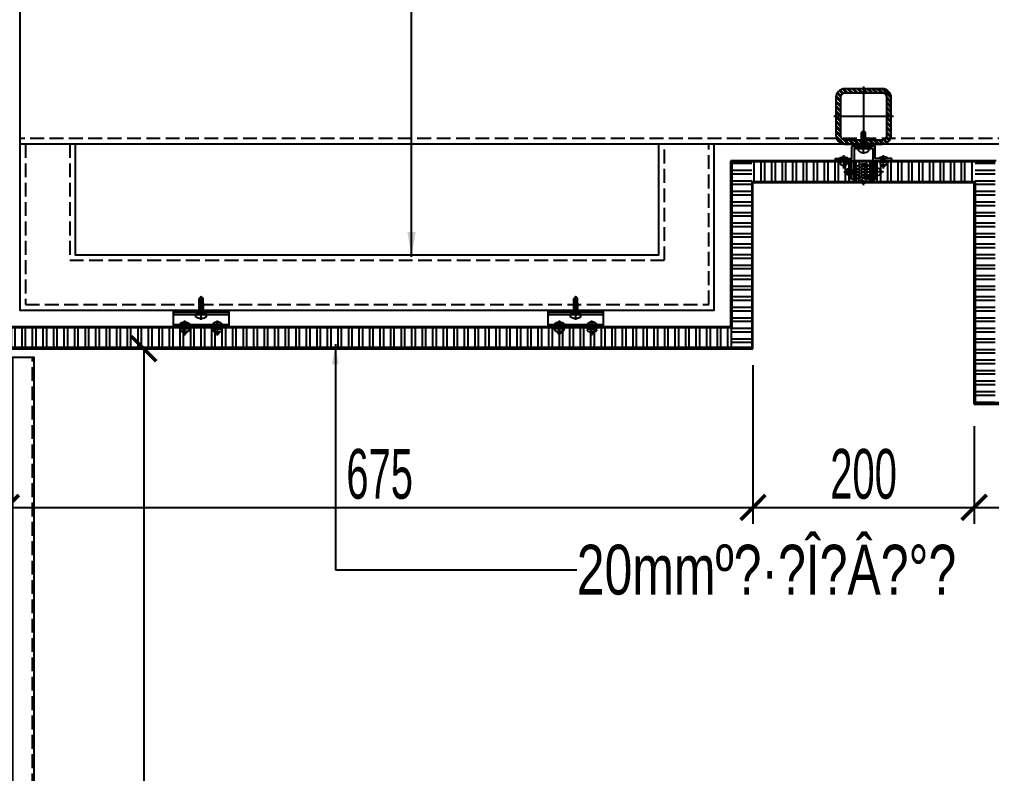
# Model space of a CAD drawing. Extents: x -8792 to 174344, y -43961 to 62816.
# Drawn here: x 95497 to 96376, y -9321 to -8639 of the extents above; entities that cross this region are included whole.
import ezdxf
from ezdxf.xclip import XClip

# ---------------------------------------------------------------- set-up
doc = ezdxf.new("R2010")
doc.units = 0
doc.header["$LTSCALE"] = 50
doc.header["$XCLIPFRAME"] = 0
for name, pattern in [('CENTER', [2, 1.25, -0.25, 0.25, -0.25]), ('CENTER2', [28.575, 19.05, -3.175, 3.175, -3.175]), ('DASH', [0.35, 0.25, -0.1]), ('DIVIDE', [1.25, 0.5, -0.25, 0, -0.25, 0, -0.25]), ('DOT2', [0.125, 0, -0.125]), ('HIDDEN', [0.375, 0.25, -0.125]), ('JIS_08_15', [17.25, 15, -0.75, 0.75, -0.75])]:
    doc.linetypes.add(name, pattern=pattern)
for name, color, linetype in [('#分隔线', 1, 'JIS_08_15'), ('#文字', 2, 'Continuous'), ('#标注', 1, 'Continuous'), ('#虚线', 8, 'HIDDEN'), ('#配件', 11, 'Continuous'), ('#铝型材', 3, 'Continuous'), ('#铝板', 2, 'Continuous'), ('-02SZ-GC', 25, 'Continuous'), ('-08SZ-TC', 8, 'Continuous'), ('-10SZ-ZX', 251, 'CENTER'), ('1 轴线 辅助线', 1, 'CENTER'), ('2-会议墙身$0$000-灯膜', 4, 'Continuous'), ('6 附件', 6, 'Continuous'), ('8 填充 焊缝', 8, 'Continuous'), ('A-FLOR-OTLN', 4, 'DOT2'), ('GASKET', 150, 'Continuous'), ('PJ', 4, 'Continuous'), ('TC', 251, 'Continuous'), ('WA', 34, 'Continuous'), ('XC', 3, 'Continuous'), ('中心线', 1, 'CENTER2'), ('其他', 4, 'Continuous'), ('吊顶', 7, 'Continuous'), ('螺栓钉类', 241, 'Continuous'), ('铝板', 2, 'Continuous')]:
    doc.layers.add(name, color=color, linetype=linetype)
doc.styles.add('JHZX', font='jrs.shx', dxfattribs={"width": 0.6, "bigfont": 'jhz.shx'})
doc.styles.add('文字1', font='jrs.shx', dxfattribs={"width": 0.7, "bigfont": 'hztxt.shx'})
doc.dimstyles.new('JZBZ-12', dxfattribs={"dimscale": 12, "dimtxt": 3, "dimasz": 1.5, "dimexe": 1, "dimexo": 1, "dimgap": 0.5, "dimtad": 1, "dimdec": 0, "dimdsep": 46, "dimtxsty": 'JHZX', "dimblk1": 'ARCHTICK', "dimblk2": 'ARCHTICK', "dimsah": 1, "dimcen": 0, "dimclrd": 1, "dimclre": 1, "dimclrt": 2, "dimadec": 3, "dimazin": 2, "dimtfac": 1, "dimtdec": 0, "dimtix": 1, "dimtmove": 0, "dimatfit": 3, "dimfxl": 0, "dimtolj": 1, "dimlwd": -1, "dimlwe": -1, "dimarcsym": 0})
doc.dimstyles.new('JZBZ-15', dxfattribs={"dimscale": 15, "dimtxt": 3, "dimasz": 1.5, "dimexe": 1, "dimexo": 1, "dimgap": 0.5, "dimtad": 1, "dimdec": 0, "dimdsep": 46, "dimtxsty": 'JHZX', "dimblk1": 'ARCHTICK', "dimblk2": 'ARCHTICK', "dimsah": 1, "dimcen": 0, "dimclrd": 1, "dimclre": 1, "dimclrt": 2, "dimadec": 3, "dimazin": 2, "dimtfac": 1, "dimtdec": 0, "dimtix": 1, "dimtmove": 0, "dimatfit": 3, "dimfxl": 0, "dimtolj": 1, "dimlwd": -1, "dimlwe": -1, "dimarcsym": 0})

# ---------------------------------------------------------------- blocks, each defined once
blk = doc.blocks.new('A$Cbd8d7c8c')
at = {"layer": 'A-FLOR-OTLN', "color": 8}
blk.add_lwpolyline([(-22721.25, -15689.87), (-43719.42, -33393.16, 0.413756), (-43991.61, -36560.98, 0.189672), (122158.17, -126683.04, 0.414786), (124666.02, -124719.49), (133885.17, -48361.88, 0.379931), (116453.25, -23207.95, 0.236452)], format="xyb", dxfattribs=at)
at = {"layer": '吊顶', "const_width": 3}
blk.add_lwpolyline([(36525.16, -42886.24, 0.056654), (31389.8, -41079.32), (30859.09, -40957.78, -0.112536), (21289.45, -36343.72, -0.028917), (3039.01, -19971.01, 0.413532), (-633.62, -19953.38), (-31397.94, -50352.84, 0.414781), (-31416.33, -54033.31, 0.170492), (123964.28, -129414.71, 0.412564), (126841.18, -127143.22), (136317.5, -48655.55, 1.269195), (87076.8, -54393.32)], format="xyb", dxfattribs=at)
blk = doc.blocks.new('*U329')
at = {"layer": '#分隔线', "ltscale": 0.3}
blk.add_line((-10.15, 0), (3.6, 0), dxfattribs=at)
at = {"layer": '#配件', "linetype": 'ByBlock'}
for p, q in [((-4.74, 4.58), (-6.3, 3.2)), ((-6.3, 3.2), (-6.3, 0)), ((-6.3, 0), (-6.3, -3.2)), ((-4.01, 3.76), (-4.74, 4.58)), ((-4.01, 3.76), (-4.01, -3.76)), ((-4.01, 2.5), (0, 2.5)), ((0, 4.78), (0, -4.78)), ((-6.3, -3.2), (-4.74, -4.58)), ((-4.74, -4.58), (-4.01, -3.76)), ((-4.01, -2.5), (0, -2.5))]:
    blk.add_line(p, q, dxfattribs=at)
for centre, radius, start, end in [((-6.78, 0), 1.75, 74.13042, 285.86958), ((-4.33, 0), 6.45, 312.19623, 47.80377), ((4.55, 0), 3.05, 149.43291, 210.56709)]:
    blk.add_arc(centre, radius, start, end, dxfattribs=at)
blk = doc.blocks.new('*U326')
at = {"layer": '中心线', "color": 1, "linetype": 'CENTER', "ltscale": 2.357948}
blk.add_line((0, -4.91), (0, 16.39), dxfattribs=at)
at = {"layer": '其他', "color": 4, "linetype": 'Continuous'}
for p, q in [((-2.4, 9.26), (-0.39, 9.55)), ((-1.79, 9.61), (-0.37, 9.88)), ((-1.79, 8.91), (0, 9.25)), ((0.23, 9.29), (1.79, 9.59)), ((0.34, 10.02), (1.79, 10.29)), ((0.48, 9.67), (2.4, 9.94)), ((-2.4, 7.66), (2.4, 8.34)), ((-2.4, 6.06), (2.4, 6.74)), ((-2.4, 4.46), (2.4, 5.14)), ((-2.4, 2.86), (2.4, 3.54)), ((-2.4, 1.26), (2.4, 1.94)), ((-1.87, 0), (1.79, 0.69)), ((-1.79, 8.01), (1.79, 8.69)), ((-1.79, 7.31), (1.79, 7.99)), ((-1.79, 6.41), (1.79, 7.09)), ((-1.79, 5.71), (1.79, 6.39)), ((-1.79, 4.81), (1.79, 5.49)), ((-1.79, 4.11), (1.79, 4.79)), ((-1.79, 3.21), (1.79, 3.89)), ((-1.79, 2.51), (1.79, 3.19)), ((-1.79, 1.61), (1.79, 2.29)), ((-1.79, 0.91), (1.79, 1.59)), ((0, 0), (2.4, 0.34))]:
    blk.add_line(p, q, dxfattribs=at)
at = {"layer": '螺栓钉类', "color": 241, "linetype": 'Continuous'}
for p, q in [((-2.4, 9.26), (-1.79, 9.61)), ((-2.4, 9.26), (-1.79, 8.91)), ((-0.3, 16), (-1.79, 14.51)), ((-1.79, 9.61), (-1.79, 14.51)), ((-1.79, 8.01), (-1.79, 8.91)), ((-0.37, 9.88), (0.3, 16)), ((0, 16), (-0.3, 16)), ((0, 16), (0.3, 16)), ((0.3, 16), (1.79, 14.51)), ((1.79, 10.29), (1.79, 14.51)), ((1.79, 10.29), (2.4, 9.94)), ((1.79, 9.59), (2.4, 9.94)), ((1.79, 8.69), (1.79, 9.59)), ((-4.75, -2.14), (-4.75, 0)), ((-4.75, 0), (-1.99, 0)), ((-2.4, 7.66), (-1.79, 8.01)), ((-2.4, 7.66), (-1.79, 7.31)), ((-2.4, 6.06), (-1.79, 6.41)), ((-2.4, 6.06), (-1.79, 5.71)), ((-2.4, 4.46), (-1.79, 4.81)), ((-2.4, 4.46), (-1.79, 4.11)), ((-2.4, 2.86), (-1.79, 3.21)), ((-2.4, 2.86), (-1.79, 2.51)), ((-2.4, 1.26), (-1.79, 1.61)), ((-2.4, 1.26), (-1.79, 0.91)), ((-1.99, 0), (2.6, 0)), ((-1.79, 6.41), (-1.79, 7.31)), ((-1.79, 4.81), (-1.79, 5.71)), ((-1.79, 3.21), (-1.79, 4.11)), ((-1.79, 1.61), (-1.79, 2.51)), ((-1.79, 0.2), (-1.79, 0.91)), ((1.79, 8.69), (2.4, 8.34)), ((1.79, 7.99), (2.4, 8.34)), ((1.79, 7.09), (1.79, 7.99)), ((1.79, 7.09), (2.4, 6.74)), ((1.79, 6.39), (2.4, 6.74)), ((1.79, 5.49), (1.79, 6.39)), ((1.79, 5.49), (2.4, 5.14)), ((1.79, 4.79), (2.4, 5.14)), ((1.79, 3.89), (1.79, 4.79)), ((1.79, 3.89), (2.4, 3.54)), ((1.79, 3.19), (2.4, 3.54)), ((1.79, 2.29), (1.79, 3.19)), ((1.79, 2.29), (2.4, 1.94)), ((1.79, 1.59), (2.4, 1.94)), ((1.79, 0.69), (1.79, 1.59)), ((1.79, 0.69), (2.4, 0.34)), ((2.4, 0.2), (2.4, 0.34)), ((2.6, 0), (4.75, 0)), ((-0.4, -3.3), (0.4, -3.3)), ((-0.4, -3.69), (-0.4, -3.3)), ((0.4, -3.69), (0.4, -3.3)), ((4.75, -2.14), (4.75, 0))]:
    blk.add_line(p, q, dxfattribs=at)
for centre, radius, start, end in [((-3.34, 18.9), 4.65, 289.46799, 321.50356), ((0.04, 9.69), 0.447, 154.93277, 46.40998), ((-1.99, 0.2), 0.2, 270, 0), ((2.6, 0.2), 0.2, 180, 270), ((0, 4.3), 8, 233.57643, 267.13402), ((0, 4.3), 8, 272.86598, 306.42357)]:
    blk.add_arc(centre, radius, start, end, dxfattribs=at)
blk = doc.blocks.new('A$C11e1ca40')
at = {"layer": 'GASKET'}
h = blk.add_hatch(dxfattribs=at)
h.set_pattern_fill('ANSI33', color=256, scale=0.5, double=1)
h.set_pattern_definition([(45, (-13726.6846, -3571.859), (-2.245064, 2.245064), []), (45, (-13724.4395, -3571.859), (-2.245064, 2.245064), [1.5875, -0.79375])])
h.paths.add_polyline_path([(-25, -2), (25, -2), (25, 0), (-25, 0)])
blk.add_lwpolyline([(-25, -2), (25, -2), (25, 0), (-25, 0), (-25, -2)], dxfattribs=at)
at = {"layer": 'XC'}
for points in [[(-25, -15), (25, -15), (25, -2), (-25, -2)], [(25, -4), (-25, -4), (-25, -2), (25, -2)]]:
    blk.add_lwpolyline(points, close=True, dxfattribs=at)
for points in [[(25, -4), (-25, -4)], [(25, -13), (-25, -13)]]:
    blk.add_lwpolyline(points, dxfattribs=at)
at = {"layer": '6 附件', "xscale": -1, "rotation": 270}
blk.add_blockref('*U329', (-14.72, -13), dxfattribs=at)
at = {"layer": '6 附件', "rotation": 90}
blk.add_blockref('*U329', (14.72, -13), dxfattribs=at)
at = {"layer": '螺栓钉类'}
blk.add_blockref('*U326', (0, -4, 0), dxfattribs=at)
blk = doc.blocks.new('jfdm')
h = blk.add_hatch()
h.set_pattern_fill('HONEY', color=0, scale=0.5, style=0)
h.set_pattern_definition([(0, (3e-15, -1.231), (2.38125, 1.374815), [1.5875, -3.175]), (120, (3e-15, -1.231), (-2.38125, 1.374815), [1.5875, -3.175]), (60, (3e-15, -1.231), (3e-07, 2.74963), [-3.175, 1.5875])])
edge = h.paths.add_edge_path()
edge.add_ellipse((7.5, 13.77), major_axis=(0, -7.7), ratio=0.974135, start_angle=0, end_angle=360)
h = blk.add_hatch()
h.set_pattern_fill('ANSI33', color=0, scale=0.5, style=0)
edge = h.paths.add_edge_path()
edge.add_line((7.58, 6.07), (7.5, 6.07))
edge.add_line((7.5, 6.07), (7.38, 6.07))
edge.add_line((7.38, 6.07), (7.26, 6.08))
edge.add_line((7.26, 6.08), (7.14, 6.08))
edge.add_line((7.14, 6.08), (7.02, 6.09))
edge.add_line((7.02, 6.09), (6.9, 6.1))
edge.add_line((6.9, 6.1), (6.78, 6.11))
edge.add_line((6.78, 6.11), (6.66, 6.12))
edge.add_line((6.66, 6.12), (6.55, 6.13))
edge.add_line((6.55, 6.13), (6.43, 6.15))
edge.add_line((6.43, 6.15), (6.31, 6.17))
edge.add_line((6.31, 6.17), (6.19, 6.19))
edge.add_line((6.19, 6.19), (6.07, 6.21))
edge.add_line((6.07, 6.21), (5.96, 6.24))
edge.add_line((5.96, 6.24), (5.84, 6.26))
edge.add_line((5.84, 6.26), (5.72, 6.29))
edge.add_line((5.72, 6.29), (5.61, 6.32))
edge.add_line((5.61, 6.32), (5.49, 6.35))
edge.add_line((5.49, 6.35), (5.38, 6.39))
edge.add_line((5.38, 6.39), (5.26, 6.42))
edge.add_line((5.26, 6.42), (5.15, 6.46))
edge.add_line((5.15, 6.46), (5.04, 6.5))
edge.add_line((5.04, 6.5), (4.92, 6.54))
edge.add_line((4.92, 6.54), (4.81, 6.58))
edge.add_line((4.81, 6.58), (4.7, 6.63))
edge.add_line((4.7, 6.63), (4.59, 6.68))
edge.add_line((4.59, 6.68), (4.48, 6.72))
edge.add_line((4.48, 6.72), (4.37, 6.77))
edge.add_line((4.37, 6.77), (4.26, 6.83))
edge.add_line((4.26, 6.83), (4.15, 6.88))
edge.add_line((4.15, 6.88), (4.05, 6.94))
edge.add_line((4.05, 6.94), (3.94, 6.99))
edge.add_line((3.94, 6.99), (3.84, 7.05))
edge.add_line((3.84, 7.05), (3.73, 7.11))
edge.add_line((3.73, 7.11), (3.63, 7.18))
edge.add_line((3.63, 7.18), (3.53, 7.24))
edge.add_line((3.53, 7.24), (3.43, 7.31))
edge.add_line((3.43, 7.31), (3.33, 7.37))
edge.add_line((3.33, 7.37), (3.23, 7.44))
edge.add_line((3.23, 7.44), (3.13, 7.51))
edge.add_line((3.13, 7.51), (3.03, 7.59))
edge.add_line((3.03, 7.59), (2.94, 7.66))
edge.add_line((2.94, 7.66), (2.84, 7.73))
edge.add_line((2.84, 7.73), (2.75, 7.81))
edge.add_line((2.75, 7.81), (2.66, 7.89))
edge.add_line((2.66, 7.89), (2.57, 7.97))
edge.add_line((2.57, 7.97), (2.48, 8.05))
edge.add_line((2.48, 8.05), (2.39, 8.13))
edge.add_line((2.39, 8.13), (2.3, 8.22))
edge.add_line((2.3, 8.22), (2.22, 8.3))
edge.add_line((2.22, 8.3), (2.13, 8.39))
edge.add_line((2.13, 8.39), (2.05, 8.48))
edge.add_line((2.05, 8.48), (1.97, 8.57))
edge.add_line((1.97, 8.57), (1.89, 8.66))
edge.add_line((1.89, 8.66), (1.81, 8.75))
edge.add_line((1.81, 8.75), (1.73, 8.85))
edge.add_line((1.73, 8.85), (1.66, 8.94))
edge.add_line((1.66, 8.94), (1.58, 9.04))
edge.add_line((1.58, 9.04), (1.51, 9.14))
edge.add_line((1.51, 9.14), (1.44, 9.24))
edge.add_line((1.44, 9.24), (1.37, 9.33))
edge.add_line((1.37, 9.33), (1.3, 9.44))
edge.add_line((1.3, 9.44), (1.24, 9.54))
edge.add_line((1.24, 9.54), (1.17, 9.64))
edge.add_line((1.17, 9.64), (1.11, 9.75))
edge.add_line((1.11, 9.75), (1.05, 9.85))
edge.add_line((1.05, 9.85), (0.98, 9.96))
edge.add_line((0.98, 9.96), (0.93, 10.06))
edge.add_line((0.93, 10.06), (0.87, 10.17))
edge.add_line((0.87, 10.17), (0.81, 10.28))
edge.add_line((0.81, 10.28), (0.76, 10.39))
edge.add_line((0.76, 10.39), (0.71, 10.5))
edge.add_line((0.71, 10.5), (0.66, 10.61))
edge.add_line((0.66, 10.61), (0.61, 10.73))
edge.add_line((0.61, 10.73), (0.57, 10.84))
edge.add_line((0.57, 10.84), (0.52, 10.95))
edge.add_line((0.52, 10.95), (0.48, 11.07))
edge.add_line((0.48, 11.07), (0.44, 11.18))
edge.add_line((0.44, 11.18), (0.4, 11.3))
edge.add_line((0.4, 11.3), (0.36, 11.41))
edge.add_line((0.36, 11.41), (0.32, 11.53))
edge.add_line((0.32, 11.53), (0.29, 11.65))
edge.add_line((0.29, 11.65), (0.26, 11.77))
edge.add_line((0.26, 11.77), (0.23, 11.89))
edge.add_line((0.23, 11.89), (0.2, 12.01))
edge.add_line((0.2, 12.01), (0.17, 12.13))
edge.add_line((0.17, 12.13), (0.15, 12.25))
edge.add_line((0.15, 12.25), (0.13, 12.37))
edge.add_line((0.13, 12.37), (0.1, 12.49))
edge.add_line((0.1, 12.49), (0.09, 12.61))
edge.add_line((0.09, 12.61), (0.07, 12.73))
edge.add_line((0.07, 12.73), (0.05, 12.85))
edge.add_line((0.05, 12.85), (0.04, 12.97))
edge.add_line((0.04, 12.97), (0.03, 13.1))
edge.add_line((0.03, 13.1), (0.02, 13.22))
edge.add_line((0.02, 13.22), (0.01, 13.34))
edge.add_line((0.01, 13.34), (0.01, 13.46))
edge.add_line((0.01, 13.46), (0, 13.59))
edge.add_line((0, 13.59), (0, 13.71))
edge.add_line((0, 13.71), (0, 13.77))
edge.add_line((0, 13.77), (0, 13.77))
edge.add_line((0, 13.77), (0, 0))
edge.add_arc((7.5, -17.11), 18.68, 66.33274, 113.66726, ccw=False)
edge.add_line((15, 0), (15, 13.77))
edge.add_line((15, 13.77), (15, 13.69))
edge.add_line((15, 13.69), (15, 13.62))
edge.add_line((15, 13.62), (15, 13.54))
edge.add_line((15, 13.54), (14.99, 13.46))
edge.add_line((14.99, 13.46), (14.99, 13.38))
edge.add_line((14.99, 13.38), (14.99, 13.31))
edge.add_line((14.99, 13.31), (14.98, 13.23))
edge.add_line((14.98, 13.23), (14.98, 13.15))
edge.add_line((14.98, 13.15), (14.97, 13.07))
edge.add_line((14.97, 13.07), (14.96, 13))
edge.add_line((14.96, 13), (14.95, 12.92))
edge.add_line((14.95, 12.92), (14.95, 12.84))
edge.add_line((14.95, 12.84), (14.94, 12.77))
edge.add_line((14.94, 12.77), (14.93, 12.69))
edge.add_line((14.93, 12.69), (14.91, 12.61))
edge.add_line((14.91, 12.61), (14.9, 12.54))
edge.add_line((14.9, 12.54), (14.89, 12.46))
edge.add_line((14.89, 12.46), (14.88, 12.38))
edge.add_line((14.88, 12.38), (14.86, 12.31))
edge.add_line((14.86, 12.31), (14.85, 12.23))
edge.add_line((14.85, 12.23), (14.83, 12.15))
edge.add_line((14.83, 12.15), (14.82, 12.08))
edge.add_line((14.82, 12.08), (14.8, 12))
edge.add_line((14.8, 12), (14.78, 11.93))
edge.add_line((14.78, 11.93), (14.76, 11.85))
edge.add_line((14.76, 11.85), (14.74, 11.78))
edge.add_line((14.74, 11.78), (14.72, 11.7))
edge.add_line((14.72, 11.7), (14.7, 11.63))
edge.add_line((14.7, 11.63), (14.68, 11.55))
edge.add_line((14.68, 11.55), (14.66, 11.48))
edge.add_line((14.66, 11.48), (14.64, 11.41))
edge.add_line((14.64, 11.41), (14.61, 11.33))
edge.add_line((14.61, 11.33), (14.59, 11.26))
edge.add_line((14.59, 11.26), (14.56, 11.19))
edge.add_line((14.56, 11.19), (14.54, 11.11))
edge.add_line((14.54, 11.11), (14.51, 11.04))
edge.add_line((14.51, 11.04), (14.49, 10.97))
edge.add_line((14.49, 10.97), (14.46, 10.9))
edge.add_line((14.46, 10.9), (14.43, 10.82))
edge.add_line((14.43, 10.82), (14.4, 10.75))
edge.add_line((14.4, 10.75), (14.37, 10.68))
edge.add_line((14.37, 10.68), (14.34, 10.61))
edge.add_line((14.34, 10.61), (14.31, 10.54))
edge.add_line((14.31, 10.54), (14.28, 10.47))
edge.add_line((14.28, 10.47), (14.24, 10.4))
edge.add_line((14.24, 10.4), (14.21, 10.33))
edge.add_line((14.21, 10.33), (14.18, 10.26))
edge.add_line((14.18, 10.26), (14.14, 10.19))
edge.add_line((14.14, 10.19), (14.11, 10.12))
edge.add_line((14.11, 10.12), (14.07, 10.06))
edge.add_line((14.07, 10.06), (14.03, 9.99))
edge.add_line((14.03, 9.99), (14, 9.92))
edge.add_line((14, 9.92), (13.96, 9.85))
edge.add_line((13.96, 9.85), (13.92, 9.79))
edge.add_line((13.92, 9.79), (13.88, 9.72))
edge.add_line((13.88, 9.72), (13.84, 9.66))
edge.add_line((13.84, 9.66), (13.8, 9.59))
edge.add_line((13.8, 9.59), (13.76, 9.53))
edge.add_line((13.76, 9.53), (13.71, 9.46))
edge.add_line((13.71, 9.46), (13.67, 9.4))
edge.add_line((13.67, 9.4), (13.63, 9.33))
edge.add_line((13.63, 9.33), (13.59, 9.27))
edge.add_line((13.59, 9.27), (13.54, 9.21))
edge.add_line((13.54, 9.21), (13.5, 9.15))
edge.add_line((13.5, 9.15), (13.45, 9.08))
edge.add_line((13.45, 9.08), (13.4, 9.02))
edge.add_line((13.4, 9.02), (13.36, 8.96))
edge.add_line((13.36, 8.96), (13.31, 8.9))
edge.add_line((13.31, 8.9), (13.26, 8.84))
edge.add_line((13.26, 8.84), (13.21, 8.78))
edge.add_line((13.21, 8.78), (13.16, 8.72))
edge.add_line((13.16, 8.72), (13.11, 8.67))
edge.add_line((13.11, 8.67), (13.06, 8.61))
edge.add_line((13.06, 8.61), (13.01, 8.55))
edge.add_line((13.01, 8.55), (12.96, 8.49))
edge.add_line((12.96, 8.49), (12.91, 8.44))
edge.add_line((12.91, 8.44), (12.86, 8.38))
edge.add_line((12.86, 8.38), (12.8, 8.33))
edge.add_line((12.8, 8.33), (12.75, 8.27))
edge.add_line((12.75, 8.27), (12.7, 8.22))
edge.add_line((12.7, 8.22), (12.64, 8.16))
edge.add_line((12.64, 8.16), (12.59, 8.11))
edge.add_line((12.59, 8.11), (12.53, 8.06))
edge.add_line((12.53, 8.06), (12.47, 8.01))
edge.add_line((12.47, 8.01), (12.42, 7.96))
edge.add_line((12.42, 7.96), (12.36, 7.91))
edge.add_line((12.36, 7.91), (12.3, 7.86))
edge.add_line((12.3, 7.86), (12.24, 7.81))
edge.add_line((12.24, 7.81), (12.18, 7.76))
edge.add_line((12.18, 7.76), (12.13, 7.71))
edge.add_line((12.13, 7.71), (12.07, 7.66))
edge.add_line((12.07, 7.66), (12.01, 7.62))
edge.add_line((12.01, 7.62), (11.94, 7.57))
edge.add_line((11.94, 7.57), (11.88, 7.52))
edge.add_line((11.88, 7.52), (11.82, 7.48))
edge.add_line((11.82, 7.48), (11.76, 7.43))
edge.add_line((11.76, 7.43), (11.7, 7.39))
edge.add_line((11.7, 7.39), (11.64, 7.35))
edge.add_line((11.64, 7.35), (11.57, 7.31))
edge.add_line((11.57, 7.31), (11.51, 7.26))
edge.add_line((11.51, 7.26), (11.44, 7.22))
edge.add_line((11.44, 7.22), (11.38, 7.18))
edge.add_line((11.38, 7.18), (11.32, 7.14))
edge.add_line((11.32, 7.14), (11.25, 7.1))
edge.add_line((11.25, 7.1), (11.18, 7.06))
edge.add_line((11.18, 7.06), (11.12, 7.03))
edge.add_line((11.12, 7.03), (11.05, 6.99))
edge.add_line((11.05, 6.99), (10.99, 6.95))
edge.add_line((10.99, 6.95), (10.92, 6.92))
edge.add_line((10.92, 6.92), (10.85, 6.88))
edge.add_line((10.85, 6.88), (10.78, 6.85))
edge.add_line((10.78, 6.85), (10.72, 6.81))
edge.add_line((10.72, 6.81), (10.65, 6.78))
edge.add_line((10.65, 6.78), (10.58, 6.75))
edge.add_line((10.58, 6.75), (10.51, 6.72))
edge.add_line((10.51, 6.72), (10.44, 6.69))
edge.add_line((10.44, 6.69), (10.37, 6.66))
edge.add_line((10.37, 6.66), (10.3, 6.63))
edge.add_line((10.3, 6.63), (10.23, 6.6))
edge.add_line((10.23, 6.6), (10.16, 6.57))
edge.add_line((10.16, 6.57), (10.09, 6.54))
edge.add_line((10.09, 6.54), (10.02, 6.52))
edge.add_line((10.02, 6.52), (9.95, 6.49))
edge.add_line((9.95, 6.49), (9.88, 6.47))
edge.add_line((9.88, 6.47), (9.8, 6.44))
edge.add_line((9.8, 6.44), (9.73, 6.42))
edge.add_line((9.73, 6.42), (9.66, 6.4))
edge.add_line((9.66, 6.4), (9.59, 6.38))
edge.add_line((9.59, 6.38), (9.51, 6.35))
edge.add_line((9.51, 6.35), (9.44, 6.33))
edge.add_line((9.44, 6.33), (9.37, 6.31))
edge.add_line((9.37, 6.31), (9.29, 6.3))
edge.add_line((9.29, 6.3), (9.22, 6.28))
edge.add_line((9.22, 6.28), (9.15, 6.26))
edge.add_line((9.15, 6.26), (9.07, 6.24))
edge.add_line((9.07, 6.24), (9, 6.23))
edge.add_line((9, 6.23), (8.93, 6.21))
edge.add_line((8.93, 6.21), (8.85, 6.2))
edge.add_line((8.85, 6.2), (8.78, 6.18))
edge.add_line((8.78, 6.18), (8.7, 6.17))
edge.add_line((8.7, 6.17), (8.63, 6.16))
edge.add_line((8.63, 6.16), (8.55, 6.15))
edge.add_line((8.55, 6.15), (8.48, 6.14))
edge.add_line((8.48, 6.14), (8.4, 6.13))
edge.add_line((8.4, 6.13), (8.33, 6.12))
edge.add_line((8.33, 6.12), (8.25, 6.11))
edge.add_line((8.25, 6.11), (8.18, 6.1))
edge.add_line((8.18, 6.1), (8.1, 6.1))
edge.add_line((8.1, 6.1), (8.03, 6.09))
edge.add_line((8.03, 6.09), (7.95, 6.09))
edge.add_line((7.95, 6.09), (7.88, 6.08))
edge.add_line((7.88, 6.08), (7.8, 6.08))
edge.add_line((7.8, 6.08), (7.73, 6.07))
edge.add_line((7.73, 6.07), (7.65, 6.07))
edge.add_line((7.65, 6.07), (7.58, 6.07))
blk.add_arc((7.5, -17.11), 18.68, 66.33274, 113.66726)
blk.add_ellipse((7.5, 13.77), major_axis=(0, -7.7), ratio=0.974135)
blk = doc.blocks.new('*U328')
at = {"layer": '6 附件', "linetype": 'ByBlock'}
for p, q in [((-3.5, 2.45), (-3.5, 3.15)), ((-3.5, 3.15), (3.5, 3.15)), ((3.5, 2.45), (-3.5, 2.45)), ((-1.8, -0.55), (-1.8, 2.45)), ((1.8, -0.55), (1.8, 2.45)), ((3.5, 3.15), (3.5, 2.45)), ((-1.8, -0.55), (1.8, -0.55)), ((-1.61, -4.08), (-1.8, -3.55)), ((1.8, -3.55), (-1.8, -3.55)), ((-0.63, -4.8), (-1.61, -4.08)), ((-0.55, -5.05), (-0.63, -4.8)), ((0.21, -4.8), (-0.55, -5.05)), ((1.8, -3.55), (0.21, -4.8))]:
    blk.add_line(p, q, dxfattribs=at)
at = {"layer": '6 附件', "linetype": 'DIVIDE'}
blk.add_line((0, -6.55), (0, 5.45), dxfattribs=at)
at = {"layer": '6 附件', "linetype": 'ByBlock'}
for centre, radius, start, end in [((0, -7.91), 11.6, 72.44083, 107.55917), ((-1.46, -2.05), 1.54, 102.68036, 257.31964), ((1.46, -2.05), 1.54, 282.68036, 77.31964)]:
    blk.add_arc(centre, radius, start, end, dxfattribs=at)
blk = doc.blocks.new('*U327')
at = {"layer": '6 附件', "linetype": 'ByBlock'}
for p, q in [((-3.5, 2.45), (-3.5, 3.15)), ((-3.5, 3.15), (3.5, 3.15)), ((3.5, 2.45), (-3.5, 2.45)), ((-1.8, -2.05), (-1.8, 2.45)), ((1.8, -2.05), (1.8, 2.45)), ((3.5, 3.15), (3.5, 2.45)), ((-1.8, -2.05), (1.8, -2.05)), ((-1.61, -5.58), (-1.8, -5.05)), ((1.8, -5.05), (-1.8, -5.05)), ((-0.63, -6.3), (-1.61, -5.58)), ((-0.55, -6.55), (-0.63, -6.3)), ((0.21, -6.3), (-0.55, -6.55)), ((1.8, -5.05), (0.21, -6.3))]:
    blk.add_line(p, q, dxfattribs=at)
at = {"layer": '6 附件', "linetype": 'DIVIDE'}
blk.add_line((0, -8.05), (0, 5.45), dxfattribs=at)
at = {"layer": '6 附件', "linetype": 'ByBlock'}
for centre, radius, start, end in [((0, -7.91), 11.6, 72.44083, 107.55917), ((-1.46, -3.55), 1.54, 102.68036, 257.31964), ((1.46, -3.55), 1.54, 282.68036, 77.31964)]:
    blk.add_arc(centre, radius, start, end, dxfattribs=at)
blk = doc.blocks.new('瞄准点')
h = blk.add_hatch(color=1)
h.paths.add_polyline_path([(0, -1), (0, 0), (-1, 0, 0.414214)])
h.paths.add_polyline_path([(1, 0, 0.414214), (0, 1), (0, 0)])
at = {"color": 1}
for p, q in [((1, 0), (-1, 0)), ((0, 1), (0, -1))]:
    blk.add_line(p, q, dxfattribs=at)
blk.add_circle((0, 0), 1, dxfattribs=at)
at = {"layer": '1 轴线 辅助线', "color": 1, "linetype": 'CENTER', "ltscale": 0.2}
for p, q in [((2.23, 0), (-2.23, 0)), ((0, -2.23), (0, 2.23))]:
    blk.add_line(p, q, dxfattribs=at)
blk = doc.blocks.new('A$Cf5b6e9fb')
at = {"layer": '8 填充 焊缝'}
h = blk.add_hatch(dxfattribs=at)
h.set_pattern_fill('ANSI38', color=256, scale=0.3, angle=180.00213, style=0)
h.set_pattern_definition([(225.002129, (57076.0788, -18833.22165), (0.673544235, -0.673494183), []), (315.002129, (57076.0788, -18833.22165), (2.020582652, -0.67344413), [2.38125, -1.42875])])
h.paths.add_polyline_path([(10.5, 35), (-10, 35), (-10, 33), (10.5, 33)])
at = {"layer": '6 附件'}
blk.add_lwpolyline([(10.5, 35), (-10, 35), (-10, 33), (10.5, 33)], close=True, dxfattribs=at)
at = {"layer": 'XC'}
for points in [[(-25, 20, -0.414214), (-25.5, 20.5), (-25.5, 21.5, -0.414213), (-25, 22), (-18.5, 22), (-18, 21.7), (-17.5, 22), (-10.5, 22), (-10.5, 32.5, -0.414214), (-10, 33), (6, 33, -0.414214), (6.5, 32.5), (6.5, 31.5, -0.414214), (6, 31), (0.5, 31), (0, 31.3), (-0.5, 31), (-8.5, 31), (-8.5, 10.5), (-8.8, 10), (-8.5, 9.5), (-8.5, 3.5, -0.414214), (-9, 3), (-10, 3, -0.414214), (-10.5, 3.5), (-10.5, 20)], [(25, 20, 0.414214), (25.5, 20.5), (25.5, 21.5, 0.414213), (25, 22), (18.5, 22), (18, 21.7), (17.5, 22), (10.5, 22), (10.5, 32.5, 0.414214), (10, 33), (-6, 33, 0.414214), (-6.5, 32.5), (-6.5, 31.5, 0.414214), (-6, 31), (-0.5, 31), (0, 31.3), (0.5, 31), (8.5, 31), (8.5, 10.5), (8.8, 10), (8.5, 9.5), (8.5, 3.5, 0.414214), (9, 3), (10, 3, 0.414214), (10.5, 3.5), (10.5, 20)]]:
    blk.add_lwpolyline(points, format="xyb", close=True, dxfattribs=at)
at = {"layer": '1 轴线 辅助线'}
blk.add_blockref('瞄准点', (0, 0), dxfattribs=at)
at = {"layer": '6 附件', "xscale": -1}
for name, p, rotation in [('*U328', (-18, 19.55), 0.0001287275399075583), ('*U327', (-9.95, 9.88), 270)]:
    blk.add_blockref(name, p, dxfattribs=dict(at, rotation=rotation))
at = {"layer": '6 附件'}
for name, p, rotation in [('*U328', (18, 19.55), 359.9998712724601), ('*U327', (9.98, 9.88), 90)]:
    blk.add_blockref(name, p, dxfattribs=dict(at, rotation=rotation))
at = {"layer": 'PJ', "color": 8, "ltscale": 10, "yscale": 0.7999999999968962, "rotation": 359.3659973568308}
blk.add_blockref('jfdm', (-7.5, 0.17), dxfattribs=at)
at = {"layer": '螺栓钉类'}
blk.add_blockref('*U326', (0.01, 31), dxfattribs=at)
blk = doc.blocks.new('A$Cb851f7da')
at = {"layer": '铝板', "color": 6}
for p, q in [((-12, 19), (-12, 4)), ((-11, 4), (-11, 20)), ((11, 4), (11, 20)), ((12, 19), (12, 4)), ((-12, 4), (-11, 4)), ((12, 4), (11, 4))]:
    blk.add_line(p, q, dxfattribs=at)
at = {"layer": '铝板'}
for p, q in [((-8.5, 1), (-8.5, 19)), ((-8.5, 19), (-7.5, 19)), ((-7.5, 19), (-7.5, 0)), ((8.5, 19), (7.5, 19)), ((7.5, 19), (7.5, 0)), ((8.5, 1), (8.5, 19))]:
    blk.add_line(p, q, dxfattribs=at)
at = {"ltscale": 10}
blk.add_blockref('A$Cf5b6e9fb', (0, 0), dxfattribs=at)
blk = doc.blocks.new('F40×4')
at = {"layer": '-08SZ-TC', "ltscale": 20}
h = blk.add_hatch(dxfattribs=at)
h.set_pattern_fill('STEEL', color=256, scale=2)
h.set_pattern_definition([(45, (0, -5), (-2.24506, 2.24506), []), (45, (0, -3.4125), (-2.24506, 2.24506), [])])
edge = h.paths.add_edge_path(flags=16)
edge.add_line((-17, 21), (17, 21))
edge.add_arc((17, 17), 4, 0, 90, ccw=False)
edge.add_line((21, 17), (21, -17))
edge.add_arc((17, -17), 4, -90, 0, ccw=False)
edge.add_line((17, -21), (-17, -21))
edge.add_arc((-17, -17), 4, 180, 270, ccw=False)
edge.add_line((-21, -17), (-21, 17))
edge.add_arc((-17, 17), 4, 90, 180, ccw=False)
edge = h.paths.add_edge_path()
edge.add_line((-17, 25), (17, 25))
edge.add_arc((17, 17), 8, 0, 90, ccw=False)
edge.add_line((25, 17), (25, -17))
edge.add_arc((17, -17), 8, -90, 0, ccw=False)
edge.add_line((17, -25), (-17, -25))
edge.add_arc((-17, -17), 8, 180, 270, ccw=False)
edge.add_line((-25, -17), (-25, 17))
edge.add_arc((-17, 17), 8, 90, 180, ccw=False)
at = {"layer": '-02SZ-GC'}
for points in [[(-17, 25), (17, 25, -0.414214), (25, 17), (25, -17, -0.414214), (17, -25), (-17, -25, -0.414214), (-25, -17), (-25, 17, -0.414214)], [(-17, 21), (17, 21, -0.414214), (21, 17), (21, -17, -0.414214), (17, -21), (-17, -21, -0.414214), (-21, -17), (-21, 17, -0.414214)]]:
    blk.add_lwpolyline(points, format="xyb", close=True, dxfattribs=at)
at = {"layer": '-10SZ-ZX', "linetype": 'CENTER', "ltscale": 5}
for p, q in [((0, 27), (0, -27)), ((-27, 0), (27, 0))]:
    blk.add_line(p, q, dxfattribs=at)
blk = doc.blocks.new('A$C72e0b4f3')
at = {"layer": 'TC', "ltscale": 0.5}
h = blk.add_hatch(dxfattribs=at)
h.set_pattern_fill('ANSI32', color=256, scale=2, angle=135, style=0)
h.set_pattern_definition([(180, (-892.002, -349), (-9e-16, -9.525), []), (180, (-895.177, -345.825), (-9e-16, -9.525), [])])
h.paths.add_polyline_path([(-892, 169), (-874, 169), (-874, 1), (-892, 1)])
h.paths.add_polyline_path([(-654, 169), (-672, 169), (-672, -49), (-654, -49)])
h.paths.add_polyline_path([(2614.45, -3), (2596.45, -3), (2596.45, -349), (2614.45, -349)])
h = blk.add_hatch(dxfattribs=at)
h.set_pattern_fill('ANSI32', color=256, scale=2, angle=45, style=0)
h.set_pattern_definition([(90, (-873.116, 151), (-9.525, 0), []), (90, (-869.941, 154.175), (-9.525, 0), [])])
h.paths.add_polyline_path([(-672, 151), (-873.12, 151), (-873.12, 169), (-672, 169)])
h = blk.add_hatch(dxfattribs=at)
h.set_pattern_fill('ANSI32', color=256, scale=2, angle=45, style=0)
h.set_pattern_definition([(90, (-1579.601, -349), (-9.525, 0), []), (90, (-1576.426, -345.825), (-9.525, 0), [])])
h.paths.add_polyline_path([(-892, 19), (-1579.6, 19), (-1579.6, 1), (-892, 1)])
h.paths.add_polyline_path([(-654, -31), (-349, -31), (-349, -49), (-654, -49)])
h.paths.add_polyline_path([(2785.24, -349), (2614.45, -349), (2614.45, -331), (2785.24, -331)])
at = {"layer": '#虚线', "color": 8, "linetype": 'DASH'}
for p, q in [((5799.46, 190), (-1535.78, 190)), ((-1524.52, -1026.61), (-1524.52, -7.5))]:
    blk.add_line(p, q, dxfattribs=at)
for points in [[(-1530.78, 185), (-1530.78, 40), (-913, 40), (-913, 185)], [(-1490.78, 185), (-1490.78, 80), (-953, 80), (-953, 185)]]:
    blk.add_lwpolyline(points, dxfattribs=at)
at = {"layer": '#铝型材'}
blk.add_lwpolyline([(-1542.12, -1026.61), (-1542.12, -7.5), (-1523.12, -7.5), (-1523.12, -1026.61)], dxfattribs=at)
at = {"layer": '#铝板', "color": 6}
for p, q in [((-893, 20), (-893, 170)), ((-653, 170), (-893, 170)), ((-892, 169), (-892, 19)), ((-654, 169), (-892, 169)), ((-1579.63, 20), (-893, 20)), ((-892, 19), (-1578.63, 19))]:
    blk.add_line(p, q, dxfattribs=at)
at = {"layer": '#铝板'}
for p, q in [((-874, 151), (-874, 1)), ((-672, 151), (-874, 151)), ((-873, 0), (-873, 150)), ((-673, 150), (-873, 150)), ((-673, -50), (-673, 150)), ((-672, 151), (-672, -49)), ((-1583.13, 0), (-873, 0)), ((-874, 1), (-1582.13, 1)), ((-349, -49), (-673, -49)), ((-673, -50), (-348, -50))]:
    blk.add_line(p, q, dxfattribs=at)
at = {"layer": '2-会议墙身$0$000-灯膜'}
blk.add_line((-396.4, 0), (2655.15, 0), dxfattribs=at)
at = {"layer": 'WA'}
for points in [[(-1535.78, 345), (-1535.78, 185)], [(-1535.78, 345), (5799.46, 345), (5799.46, 185), (-1535.78, 185)], [(-1535.78, 185), (-1535.78, 35), (-908, 35), (-908, 185)], [(-1485.78, 185), (-1485.78, 85), (-958, 85), (-958, 185)]]:
    blk.add_lwpolyline(points, dxfattribs=at)
at = {"xscale": -1}
blk.add_blockref('F40×4', (-772.99, 210), dxfattribs=at)
at = {"ltscale": 10}
blk.add_blockref('A$Cb851f7da', (-773, 150), dxfattribs=at)
at = {"ltscale": 10, "xscale": -1}
for p in [(-1372.03, 35), (-1033.33, 35)]:
    blk.add_blockref('A$C11e1ca40', p, dxfattribs=at)
blk = doc.blocks.new('_ARCHTICK')
at = {"color": 0, "linetype": 'ByBlock', "const_width": 0.15}
blk.add_lwpolyline([(-0.5, -0.5), (0.5, 0.5)], dxfattribs=at)
blk = doc.blocks.new('*D314')
at = {"layer": '#标注', "color": 1, "ltscale": 10, "transparency": 16777216}
for p, q in [((95534.8, -8936.81), (95624.16, -8936.81)), ((95609.16, -8936.81), (95609.16, -10186.81)), ((95563.89, -10186.81), (95624.16, -10186.81))]:
    blk.add_line(p, q, dxfattribs=at)
at = {"layer": 'Defpoints', "color": 0, "ltscale": 10, "transparency": 16777216}
for p in [(95519.8, -8936.81), (95548.89, -10186.81), (95609.16, -10186.81)]:
    blk.add_point(p, dxfattribs=at)
at = {"layer": '#标注', "color": 1, "ltscale": 10, "transparency": 16777216, "xscale": 22.5, "yscale": 22.5, "zscale": 22.5}
for p, rotation in [((95609.16, -8936.81), 90), ((95609.16, -10186.81), 270)]:
    blk.add_blockref('_ARCHTICK', p, dxfattribs=dict(at, rotation=rotation))
at = {"layer": '#标注', "color": 2, "ltscale": 10, "transparency": 16777216, "insert": (95579.16, -9561.81), "char_height": 45, "attachment_point": 5, "rotation": 90, "style": 'JHZX'}
blk.add_mtext('\\A1;1250', dxfattribs=at)
blk = doc.blocks.new('*D316')
at = {"layer": '#标注', "color": 1, "ltscale": 10, "transparency": 16777216}
for p, q in [((96160.05, -8951.81), (96160.05, -9095.24)), ((95484.92, -8959.31), (95484.92, -9095.24)), ((95484.92, -9080.24), (96160.05, -9080.24))]:
    blk.add_line(p, q, dxfattribs=at)
at = {"layer": 'Defpoints', "color": 0, "ltscale": 10, "transparency": 16777216}
for p in [(96160.05, -8936.81), (95484.92, -8944.31), (96160.05, -9080.24)]:
    blk.add_point(p, dxfattribs=at)
at = {"layer": '#标注', "color": 1, "ltscale": 10, "transparency": 16777216, "xscale": 22.5, "yscale": 22.5, "zscale": 22.5, "rotation": 180}
blk.add_blockref('_ARCHTICK', (95484.92, -9080.24), dxfattribs=at)
at = {"layer": '#标注', "color": 1, "ltscale": 10, "transparency": 16777216, "xscale": 22.5, "yscale": 22.5, "zscale": 22.5}
blk.add_blockref('_ARCHTICK', (96160.05, -9080.24), dxfattribs=at)
at = {"layer": '#标注', "color": 2, "ltscale": 10, "transparency": 16777216, "insert": (95822.49, -9050.24), "char_height": 45, "attachment_point": 5, "style": 'JHZX'}
blk.add_mtext('\\A1;675', dxfattribs=at)
blk = doc.blocks.new('*D317')
at = {"layer": '#标注', "color": 1, "ltscale": 10, "transparency": 16777216}
for p, q in [((96160.05, -8951.81), (96160.05, -9095.24)), ((96360.05, -9006.81), (96360.05, -9095.24)), ((96160.05, -9080.24), (96360.05, -9080.24))]:
    blk.add_line(p, q, dxfattribs=at)
at = {"layer": 'Defpoints', "color": 0, "ltscale": 10, "transparency": 16777216}
for p in [(96160.05, -8936.81), (96360.05, -8991.81), (96360.05, -9080.24)]:
    blk.add_point(p, dxfattribs=at)
at = {"layer": '#标注', "color": 1, "ltscale": 10, "transparency": 16777216, "xscale": 22.5, "yscale": 22.5, "zscale": 22.5, "rotation": 180}
blk.add_blockref('_ARCHTICK', (96160.05, -9080.24), dxfattribs=at)
at = {"layer": '#标注', "color": 1, "ltscale": 10, "transparency": 16777216, "xscale": 22.5, "yscale": 22.5, "zscale": 22.5}
blk.add_blockref('_ARCHTICK', (96360.05, -9080.24), dxfattribs=at)
at = {"layer": '#标注', "color": 2, "ltscale": 10, "transparency": 16777216, "insert": (96260.05, -9050.24), "char_height": 45, "attachment_point": 5, "style": 'JHZX'}
blk.add_mtext('\\A1;200', dxfattribs=at)
blk = doc.blocks.new('*D318')
at = {"layer": '#标注', "color": 1, "ltscale": 10, "transparency": 16777216}
for p, q in [((96360.05, -9006.81), (96360.05, -9095.24)), ((96685.05, -9006.81), (96685.05, -9095.24)), ((96360.05, -9080.24), (96685.05, -9080.24))]:
    blk.add_line(p, q, dxfattribs=at)
at = {"layer": 'Defpoints', "color": 0, "ltscale": 10, "transparency": 16777216}
for p in [(96360.05, -8991.81), (96685.05, -8991.81), (96685.05, -9080.24)]:
    blk.add_point(p, dxfattribs=at)
at = {"layer": '#标注', "color": 1, "ltscale": 10, "transparency": 16777216, "xscale": 22.5, "yscale": 22.5, "zscale": 22.5, "rotation": 180}
blk.add_blockref('_ARCHTICK', (96360.05, -9080.24), dxfattribs=at)
at = {"layer": '#标注', "color": 1, "ltscale": 10, "transparency": 16777216, "xscale": 22.5, "yscale": 22.5, "zscale": 22.5}
blk.add_blockref('_ARCHTICK', (96685.05, -9080.24), dxfattribs=at)
at = {"layer": '#标注', "color": 2, "ltscale": 10, "transparency": 16777216, "insert": (96522.55, -9050.24), "char_height": 45, "attachment_point": 5, "style": 'JHZX'}
blk.add_mtext('\\A1;325', dxfattribs=at)

msp = doc.modelspace()

# ---------------------------------------------------------------- block references
at = {"ltscale": 10}
ref = msp.add_blockref('A$Cbd8d7c8c', (-20242.468, 78224.561), dxfattribs=at)
XClip(ref).set_block_clipping_path([(33737.5024453482, -58253.8739175466), (58527.5008306247, -28195.842069268)])
ref = msp.add_blockref('A$Cbd8d7c8c', (22321.982, 94074.685), dxfattribs=at)
XClip(ref).set_block_clipping_path([(76291.0063025201, -72283.9918497168), (103268.9259821397, -47877.3086105986)])
ref = msp.add_blockref('A$C72e0b4f3', (97033.054, -8936.81), dxfattribs=at)
XClip(ref).set_block_clipping_path([(-2823.889841313, -2118.0011099379), (-254.0148247246, 1437.8975418743)])
ref = msp.add_blockref('A$C72e0b4f3', (95985.923, -8936.81), dxfattribs=at)
XClip(ref).set_block_clipping_path([(851.7057187119, -2109.0685101723), (3113.2405753451, 1437.8975418743)])

# ---------------------------------------------------------------- next in the draw order: texts
at = {"layer": '#文字', "insert": (96000.734, -9136.846), "char_height": 45, "attachment_point": 4, "style": '文字1'}
msp.add_mtext('{\\Fjrs,jhz|c134;\\W0.75;20mmº?·?Î?Â?°?}', dxfattribs=at)

# ---------------------------------------------------------------- next in the draw order: dimensions: what is measured, and where the dimension line sits
at = {"layer": '#标注', "ltscale": 10}
dim = msp.add_linear_dim(base=(95609.156, -10186.81), p1=(95519.801, -8936.81), p2=(95548.892, -10186.81), angle=90, dimstyle='JZBZ-15', dxfattribs=at)
dim.commit()
dim.dimension.update_dxf_attribs({"geometry": '*D314', "text_midpoint": (95579.156, -9561.81)})
dim = msp.add_linear_dim(base=(96160.051, -9080.244), p1=(95484.92, -8944.309), p2=(96160.051, -8936.81), dimstyle='JZBZ-15', dxfattribs=at)
dim.commit()
dim.dimension.update_dxf_attribs({"geometry": '*D316', "text_midpoint": (95822.486, -9050.244)})
for base, p1, p2, picture, middle in [((96360.051, -9080.244), (96160.051, -8936.81), (96360.051, -8991.81), '*D317', (96260.051, -9050.244)), ((96685.051, -9080.244), (96360.051, -8991.81), (96685.051, -8991.81), '*D318', (96522.551, -9050.244))]:
    dim = msp.add_linear_dim(base=base, p1=p1, p2=p2, dimstyle='JZBZ-15', override={"dimtmove": 1}, dxfattribs=at)
    dim.commit()
    dim.dimension.update_dxf_attribs({"geometry": picture, "text_midpoint": middle})

# ---------------------------------------------------------------- next in the draw order: leaders
msp.add_leader([(95851.297, -8853.861), (95851.297, -8458.312), (96000.684, -8458.312)], dimstyle='JZBZ-15', override={"dimgap": 0.5, "dimtad": 0}, dxfattribs=at)
msp.add_leader([(95782.446, -8932.826), (95782.446, -9136.846), (96000.734, -9136.846)], dimstyle='JZBZ-12', dxfattribs=at)

doc.saveas('drawing.dxf')
